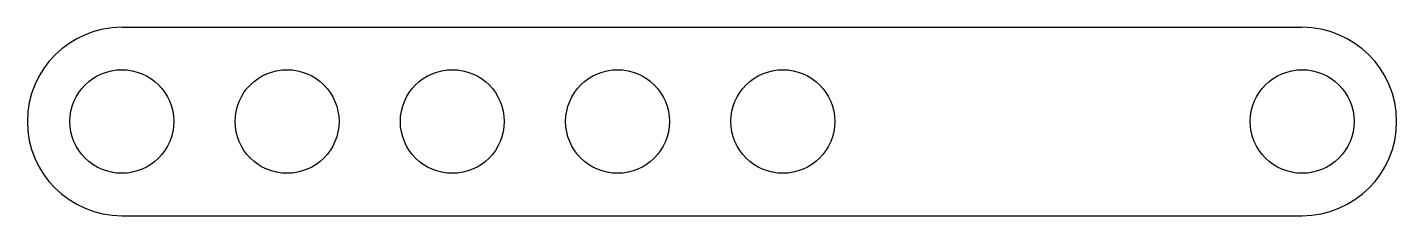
# Model space of a CAD drawing. Extents: x -570 to -280, y -20 to 20.
import ezdxf

# ---------------------------------------------------------------- set-up
doc = ezdxf.new("R2010")
doc.units = 0
doc.header["$MEASUREMENT"] = 0
doc.layers.add('VISIBLE', color=7, linetype='CONTINUOUS')

msp = doc.modelspace()

# ---------------------------------------------------------------- linework, layer by layer
at = {"layer": 'VISIBLE'}
for p, q in [((-550, 20), (-300, 20)), ((-550, -20), (-300, -20))]:
    msp.add_line(p, q, dxfattribs=at)
for centre in [(-550, 0), (-515, 0), (-480, 0), (-445, 0), (-410, 0), (-300, 0)]:
    msp.add_circle(centre, 11, dxfattribs=at)
for centre, start, end in [((-550, 0), 90, 270), ((-300, 0), 270, 90)]:
    msp.add_arc(centre, 20, start, end, dxfattribs=at)

doc.saveas('drawing.dxf')
